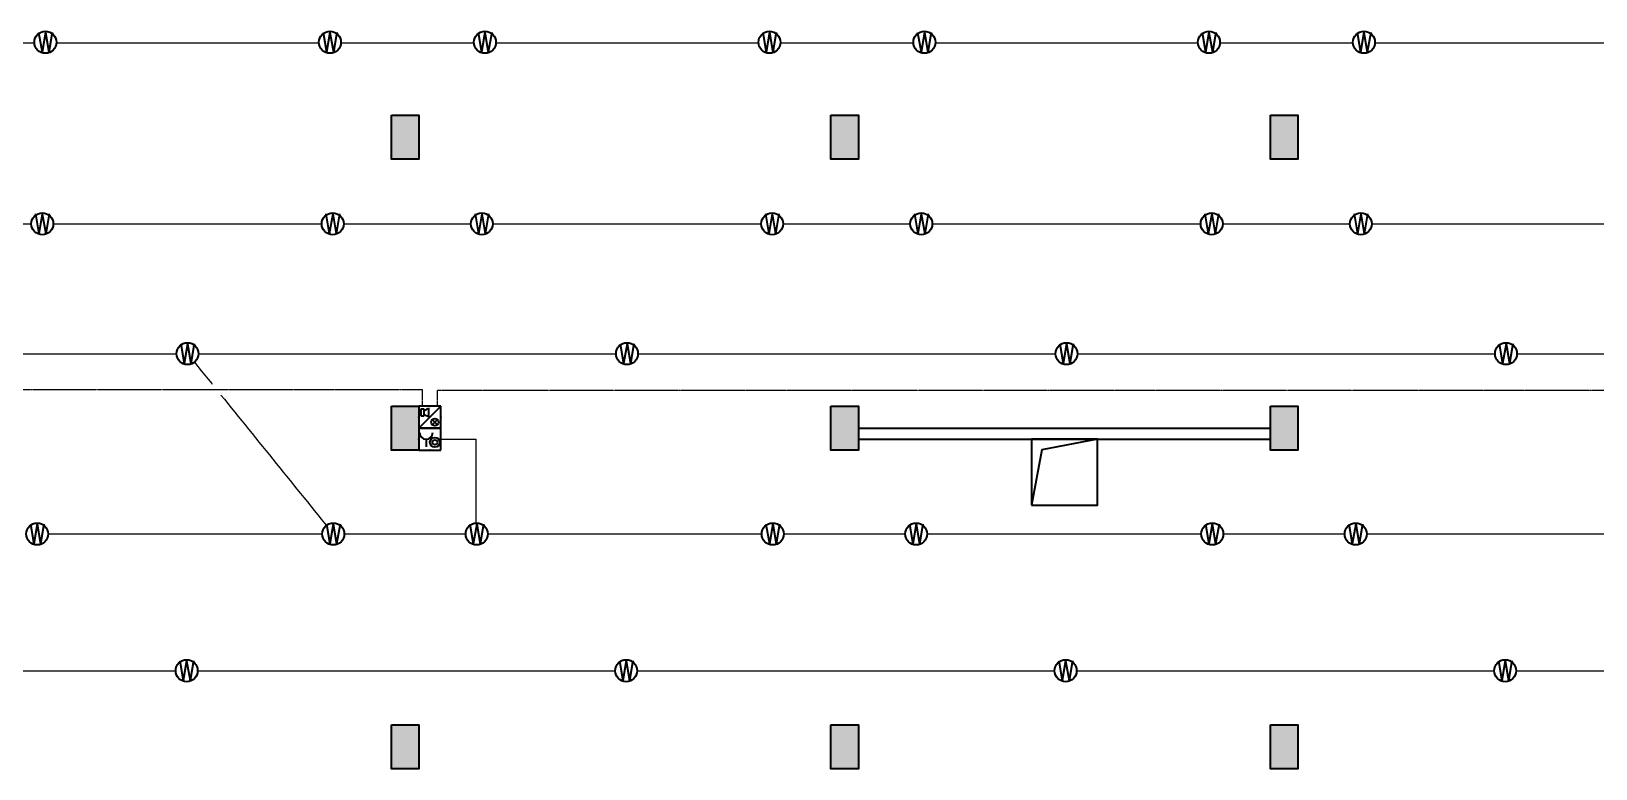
# Model space of a CAD drawing. Extents: x -1348811 to 123514, y -640545 to 749356.
# Drawn here: x -576874 to -548398, y -91559 to -78130 of the extents above; entities that cross this region are included whole.
import ezdxf
from ezdxf.enums import TextEntityAlignment as Align

# ---------------------------------------------------------------- set-up
doc = ezdxf.new("R2010")
doc.units = 0
doc.header["$LTSCALE"] = 10
doc.header["$MEASUREMENT"] = 0
for name, pattern in [('ACAD_ISO11W100', [33.5, 12, -3, 12, -3, 0.5, -3]), ('DASHDOT', [25.4, 12.7, -6.35, 0, -6.35]), ('常规', [20, 10, 0, 10])]:
    doc.linetypes.add(name, pattern=pattern)
doc.layers.get('0').update_dxf_attribs({"linetype": 'CONTINUOUS'})
for name, color, linetype in [('COLU', 1, 'CONTINUOUS'), ('COLU_HATCH', 252, 'CONTINUOUS'), ('RD-equip', 3, 'CONTINUOUS'), ('wall', 8, 'CONTINUOUS'), ('排水设施', 163, 'CONTINUOUS')]:
    doc.layers.add(name, color=color, linetype=linetype)
doc.layers.add('RD-Line', color=2, linetype='常规', lineweight=0)
doc.styles.add('FS1', font='txt4.shx', dxfattribs={"width": 0.8, "bigfont": 'fstxt.shx'})
doc.styles.get("Standard").update_dxf_attribs({"font": 'GBENOR', "bigfont": 'GBCBIG'})

# ---------------------------------------------------------------- blocks, each defined once
blk = doc.blocks.new('zw')
at = {"layer": 'COLU_HATCH'}
for points in [[(23950, -41100), (24450, -41100), (24450, -41900), (23950, -41900)], [(31950, -41100), (32450, -41100), (32450, -41900), (31950, -41900)], [(39950, -41100), (40450, -41100), (40450, -41900), (39950, -41900)], [(23950, -46400), (24450, -46400), (24450, -47200), (23950, -47200)], [(31950, -46400), (32450, -46400), (32450, -47200), (31950, -47200)], [(39950, -46400), (40450, -46400), (40450, -47200), (39950, -47200)], [(23950, -52200), (24450, -52200), (24450, -53000), (23950, -53000)], [(31950, -52200), (32450, -52200), (32450, -53000), (31950, -53000)], [(39950, -52200), (40450, -52200), (40450, -53000), (39950, -53000)]]:
    blk.add_hatch(color=256, dxfattribs=at).paths.add_polyline_path(points)
at = {"layer": 'COLU'}
for points in [[(23950, -41100), (24450, -41100), (24450, -41900), (23950, -41900)], [(31950, -41100), (32450, -41100), (32450, -41900), (31950, -41900)], [(39950, -41100), (40450, -41100), (40450, -41900), (39950, -41900)], [(23950, -46400), (24450, -46400), (24450, -47200), (23950, -47200)], [(31950, -46400), (32450, -46400), (32450, -47200), (31950, -47200)], [(39950, -46400), (40450, -46400), (40450, -47200), (39950, -47200)], [(23950, -52200), (24450, -52200), (24450, -53000), (23950, -53000)], [(31950, -52200), (32450, -52200), (32450, -53000), (31950, -53000)], [(39950, -52200), (40450, -52200), (40450, -53000), (39950, -53000)]]:
    blk.add_lwpolyline(points, close=True, dxfattribs=at)
blk = doc.blocks.new('A$C00D673E7')
at = {"layer": '排水设施'}
blk.add_lwpolyline([(0, 0), (1200, 0), (1200, 1200), (0, 1200)], close=True, dxfattribs=at)
blk.add_lwpolyline([(1200, 1200), (189, 1005), (0, 0)], dxfattribs=at)
blk = doc.blocks.new('WG')
at = {"layer": 'RD-equip'}
blk.add_circle((0, 0), 200, dxfattribs=at)
at = {"layer": 'RD-equip', "color": 4, "style": 'FS1', "width": 0.8}
blk.add_attdef('消防', text='', height=360, dxfattribs=at).set_placement((0, 0), align=Align.MIDDLE)
blk = doc.blocks.new('WWWW')
at = {"layer": 'RD-equip'}
blk.add_blockref('WG', (0, 0), dxfattribs=at).add_auto_attribs({'消防': 'W'})
blk = doc.blocks.new('$equip$00001636')
for p, q in [((0.5, 0), (-0.5, 0)), ((0.5, 0), (-0.5, -1)), ((-0.5, 0), (-0.5, -1)), ((0.5, -1), (0.5, 0)), ((-0.417, -0.135, 0), (-0.417, -0.435, 0)), ((-0.269, -0.135, 0), (-0.417, -0.135, 0)), ((-0.417, -0.435, 0), (-0.269, -0.435, 0)), ((-0.269, -0.185, 0), (-0.069, -0.085, 0)), ((-0.269, -0.435, 0), (-0.269, -0.135, 0)), ((-0.069, -0.485, 0), (-0.269, -0.385, 0)), ((-0.069, -0.085, 0), (-0.069, -0.485, 0)), ((0.105, -0.602), (0.344, -0.841)), ((0.105, -0.841), (0.344, -0.602)), ((-0.5, -1), (0.5, -1))]:
    blk.add_line(p, q)
blk.add_circle((0.225, -0.722), 0.169)
for p in [(0, 0), (-0.5, -0.5), (0.5, -0.5), (0, -1)]:
    blk.add_point(p)
at = {"flags": 9}
blk.add_attdef('A', (0, 0), '', height=0.00002, dxfattribs=at)
blk.add_attdef('B', text='', height=0.4, dxfattribs=at).set_placement((0.884, -0.7), align=Align.MIDDLE_CENTER)
blk = doc.blocks.new('$equip$00001630')
for p, q in [((-0.5, 0), (-0.5, -1)), ((0.5, 0), (-0.5, 0)), ((0.5, -1), (0.5, 0)), ((-0.169, -0.5), (-0.169, -0.85)), ((-0.5, -1), (0.5, -1))]:
    blk.add_line(p, q)
for radius in [0.226, 0.113]:
    blk.add_circle((0.227, -0.64), radius)
blk.add_arc((-0.169, -0.2), 0.3, 180, 0)
for p in [(0, 0), (-0.5, -0.5), (0.5, -0.5), (0, -1)]:
    blk.add_point(p)
at = {"flags": 9}
blk.add_attdef('A', (0, 0), '', height=0.00002, dxfattribs=at)
blk.add_attdef('B', text='', height=0.4, dxfattribs=at).set_placement((0.884, -0.7), align=Align.MIDDLE_CENTER)

msp = doc.modelspace()

# ---------------------------------------------------------------- linework, layer by layer
at = {"layer": 'RD-Line'}
for p, q in [((-576816.4, -78346.9), (-577622.9, -78346.9)), ((-571637, -78346.9), (-576417.7, -78346.9)), ((-568816.4, -78346.9), (-571238.4, -78346.9)), ((-563637, -78346.9), (-568417.7, -78346.9)), ((-560816.4, -78346.9), (-563238.4, -78346.9)), ((-555637, -78346.9), (-560417.7, -78346.9)), ((-552816.4, -78346.9), (-555238.4, -78346.9)), ((-547637, -78346.9), (-552417.7, -78346.9)), ((-579187.7, -81637), (-576873.5, -81637)), ((-576473.5, -81637), (-571587.7, -81637)), ((-571187.7, -81637), (-568873.5, -81637)), ((-568473.5, -81637), (-563587.7, -81637)), ((-563187.7, -81637), (-560873.5, -81637)), ((-560473.5, -81637), (-555587.7, -81637)), ((-555187.7, -81637), (-552873.5, -81637)), ((-552473.5, -81637), (-547587.7, -81637)), ((-581830.4, -84001.3), (-574230.4, -84001.3)), ((-573830.4, -84001.3), (-566230.4, -84001.3)), ((-565830.4, -84001.3), (-558230.4, -84001.3)), ((-557830.4, -84001.3), (-550230.4, -84001.3)), ((-549830.4, -84001.3), (-542230.4, -84001.3)), ((-573904.7, -84156.9), (-573583.3, -84554.7)), ((-573421.7, -84754.7), (-571503.1, -87129.2)), ((-569417.7, -85559.4), (-568776, -85559.4)), ((-568776, -87085), (-568776, -85559.4)), ((-576566.5, -87284.8), (-571577.4, -87284.8)), ((-571177.4, -87284.8), (-568966.5, -87284.8)), ((-568566.5, -87284.8), (-563577.4, -87284.8)), ((-563177.4, -87284.8), (-560966.5, -87284.8)), ((-560566.5, -87284.8), (-555577.4, -87284.8)), ((-555177.4, -87284.8), (-552966.5, -87284.8)), ((-552566.5, -87284.8), (-547577.4, -87284.8)), ((-581846, -89775), (-574246, -89775)), ((-573846, -89775), (-566246, -89775)), ((-565846, -89775), (-558246, -89775)), ((-557846, -89775), (-550246, -89775)), ((-549846, -89775), (-542246, -89775))]:
    msp.add_line(p, q, dxfattribs=at)
at = {"layer": 'RD-Line', "color": 1, "linetype": 'ACAD_ISO11W100', "ltscale": 0.05}
for p, q in [((-577722.9, -84654.7), (-569752.7, -84654.7)), ((-546517.6, -84670.4), (-569482.6, -84670.4))]:
    msp.add_line(p, q, dxfattribs=at)
at = {"layer": 'RD-Line', "color": 1, "linetype": 'DASHDOT', "ltscale": 0.05}
for p, q in [((-569752.7, -84959.5), (-569752.7, -84654.7)), ((-569482.6, -84959.5), (-569482.6, -84670.4))]:
    msp.add_line(p, q, dxfattribs=at)
at = {"layer": 'wall'}
for p, q in [((-561817.7, -85359.4), (-554317.7, -85359.4)), ((-561817.7, -85559.4), (-554317.7, -85559.4))]:
    msp.add_line(p, q, dxfattribs=at)

# ---------------------------------------------------------------- block references
at = {"layer": 'COLU'}
msp.add_blockref('zw', (-594267.7, -38559.4), dxfattribs=at)
at = {"layer": 'RD-equip'}
for p in [(-576617, -78330.5), (-571437.7, -78330.5), (-568617, -78330.5), (-563437.7, -78330.5), (-560617, -78330.5), (-555437.7, -78330.5), (-552617, -78330.5), (-576673.5, -81637), (-571387.7, -81637), (-568673.5, -81637), (-563387.7, -81637), (-560673.5, -81637), (-555387.7, -81637), (-552673.5, -81637), (-574030.4, -84001.3), (-566030.4, -84001.3), (-558030.4, -84001.3), (-550030.4, -84001.3), (-576766.5, -87284.8), (-571377.4, -87284.8), (-568766.5, -87284.8), (-563377.4, -87284.8), (-560766.5, -87284.8), (-555377.4, -87284.8), (-552766.5, -87284.8), (-574046, -89775), (-566046, -89775), (-558046, -89775), (-550046, -89775)]:
    msp.add_blockref('WWWW', p, dxfattribs=at)
at = {"layer": 'RD-equip', "xscale": 399.9743999999482, "yscale": 399.9743999999482}
for name, p, zscale in [('$equip$00001636', (-569617.7, -84959.5), 399.9744), ('$equip$00001630', (-569617.7, -85359.5), 399.9744000000001)]:
    msp.add_blockref(name, p, dxfattribs=dict(at, zscale=zscale))
at = {"layer": '排水设施'}
msp.add_blockref('A$C00D673E7', (-558667.7, -86759.4), dxfattribs=at)

doc.saveas('drawing.dxf')
